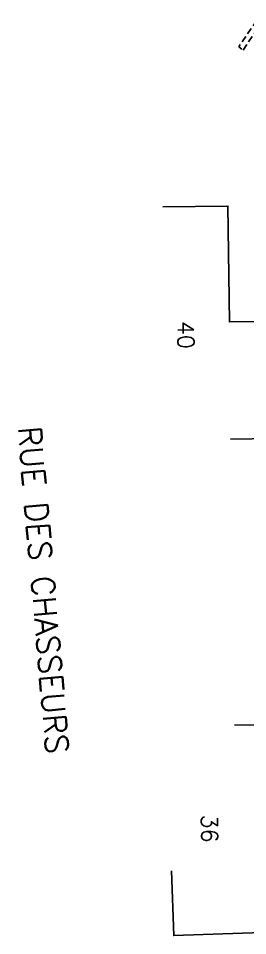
# Model space of a CAD drawing. Header units: millimetres. Extents: x 127000 to 128000, y 141000 to 142000.
# Drawn here: x 127736.8 to 127754.4, y 141553.9 to 141624.5 of the extents above; entities that cross this region are included whole.
import ezdxf
from ezdxf.enums import TextEntityAlignment as Align

# ---------------------------------------------------------------- set-up
doc = ezdxf.new("R2010")
doc.units = ezdxf.units.MM
doc.linetypes.add('DASHED', pattern=[0.75, 0.5, -0.25])
for name, color, linetype in [('W0100', 7, 'CONTINUOUS'), ('W0112', 1, 'DASHED'), ('W0989', 7, 'CONTINUOUS'), ('W0991', 7, 'CONTINUOUS')]:
    doc.layers.add(name, color=color, linetype=linetype)
doc.styles.get("Standard").update_dxf_attribs({"font": 'romans.shx', "width": 0.85})

msp = doc.modelspace()

# ---------------------------------------------------------------- linework, layer by layer
at = {"layer": 'W0100', "flags": 128}
for points in [[(127747.884, 141609.988), (127752.884, 141610.053), (127753, 141601.144), (127757.979, 141601.209), (127758.096, 141592.19), (127753.097, 141592.125)], [(127753.395, 141570.141), (127758.395, 141570.189), (127758.547, 141554.285), (127748.719, 141553.943), (127748.545, 141558.94)]]:
    msp.add_lwpolyline(points, dxfattribs=at)
at = {"layer": 'W0112', "flags": 128}
msp.add_lwpolyline([(127754.06, 141622.05), (127755.301, 141623.886), (127755.613, 141623.431), (127755.955, 141623.666), (127755.392, 141624.486), (127755.03, 141624.226), (127753.717, 141622.283)], close=True, dxfattribs=at)

# ---------------------------------------------------------------- texts
at = {"layer": 'W0989'}
msp.add_text('RUE DES CHASSEURS', height=1.75, rotation=274.93163, dxfattribs=at).set_placement((127738.708, 141580.528), align=Align.MIDDLE)
at = {"layer": 'W0991'}
for s, rotation, p in [('40', 270.74465, (127749.654, 141600.143)), ('36', 270.54618, (127751.471, 141562.17))]:
    msp.add_text(s, height=1.25, rotation=rotation, dxfattribs=at).set_placement(p, align=Align.MIDDLE)

doc.saveas('drawing.dxf')
